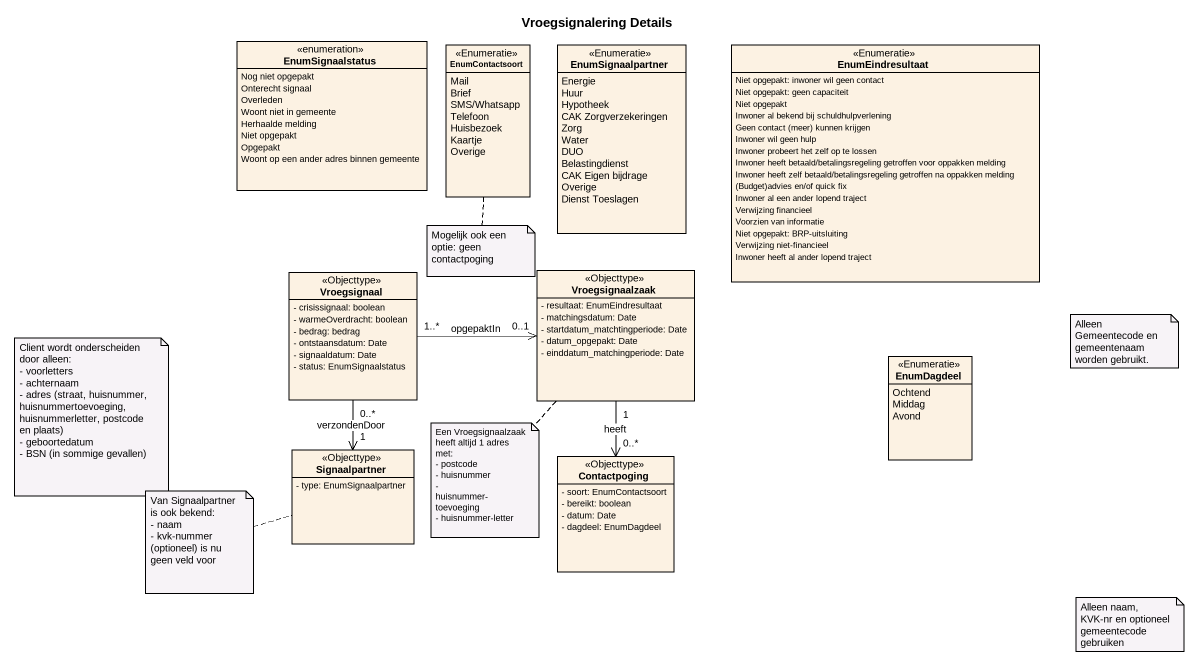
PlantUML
@startuml
title Vroegsignalering Details
hide circle
hide empty members
skinparam classAttributeIconSize 0
enum EnumSignaalstatus {
  Nog niet opgepakt
  Onterecht signaal
  Overleden
  Woont niet in gemeente
  Herhaalde melding
  Niet opgepakt
  Opgepakt
  Woont op een ander adres binnen gemeente
}
enum EnumContactsoort <<Enumeratie>> {
  Mail
  Brief
  SMS/Whatsapp
  Telefoon
  Huisbezoek
  Kaartje
  Overige
}
enum EnumSignaalpartner <<Enumeratie>> {
  Energie
  Huur
  Hypotheek
  CAK Zorgverzekeringen
  Zorg
  Water
  DUO
  Belastingdienst
  CAK Eigen bijdrage
  Overige
  Dienst Toeslagen
}
enum EnumEindresultaat <<Enumeratie>> {
  Niet opgepakt: inwoner wil geen contact
  Niet opgepakt: geen capaciteit
  Niet opgepakt
  Inwoner al bekend bij schuldhulpverlening
  {field} Geen contact (meer) kunnen krijgen
  Inwoner wil geen hulp
  Inwoner probeert het zelf op te lossen
  Inwoner heeft betaald/betalingsregeling getroffen voor oppakken melding
  Inwoner heeft zelf betaald/betalingsregeling getroffen na oppakken melding
  {field} (Budget)advies en/of quick fix
  Inwoner al een ander lopend traject
  Verwijzing financieel
  Voorzien van informatie
  Niet opgepakt: BRP-uitsluiting
  Verwijzing niet-financieel
  Inwoner heeft al ander lopend traject
}
class Vroegsignaal <<Objecttype>> {
  - crisissignaal: boolean
  - warmeOverdracht: boolean
  - bedrag: bedrag
  - ontstaansdatum: Date
  - signaaldatum: Date
  - status: EnumSignaalstatus
}
class Vroegsignaalzaak <<Objecttype>> {
  - resultaat: EnumEindresultaat
  - matchingsdatum: Date
  - startdatum_matchtingperiode: Date
  - datum_opgepakt: Date
  - einddatum_matchingperiode: Date
}
enum EnumDagdeel <<Enumeratie>> {
  Ochtend
  Middag
  Avond
}
class Signaalpartner <<Objecttype>> {
  - type: EnumSignaalpartner
}
class Contactpoging <<Objecttype>> {
  - soort: EnumContactsoort
  - bereikt: boolean
  - datum: Date
  - dagdeel: EnumDagdeel
}
Vroegsignaal "1..*" -right-> "0..1" Vroegsignaalzaak : opgepaktIn
Vroegsignaal "0..*" --> "1" Signaalpartner : verzondenDoor
Vroegsignaalzaak "1" --> "0..*" Contactpoging : heeft
note bottom of EnumContactsoort : Mogelijk ook een optie: geen contactpoging
note as N2
  Alleen Gemeentecode en gemeentenaam worden gebruikt.
end note
note as N3
  Client wordt onderscheiden door alleen:
  - voorletters
  - achternaam
  - adres (straat, huisnummer, huisnummertoevoeging, huisnummerletter, postcode en plaats)
  - geboortedatum
  - BSN (in sommige gevallen)
end note
note bottom of Vroegsignaalzaak
  Een Vroegsignaalzaak heeft altijd 1 adres met:
  - postcode
  - huisnummer
  - huisnummer-toevoeging
  - huisnummer-letter
end note
note left of Signaalpartner
  Van Signaalpartner is ook bekend:
  - naam
  - kvk-nummer (optioneel) is nu geen veld voor
end note
note as N6
  Alleen naam, KVK-nr en optioneel gemeentecode gebruiken
end note
@enduml
